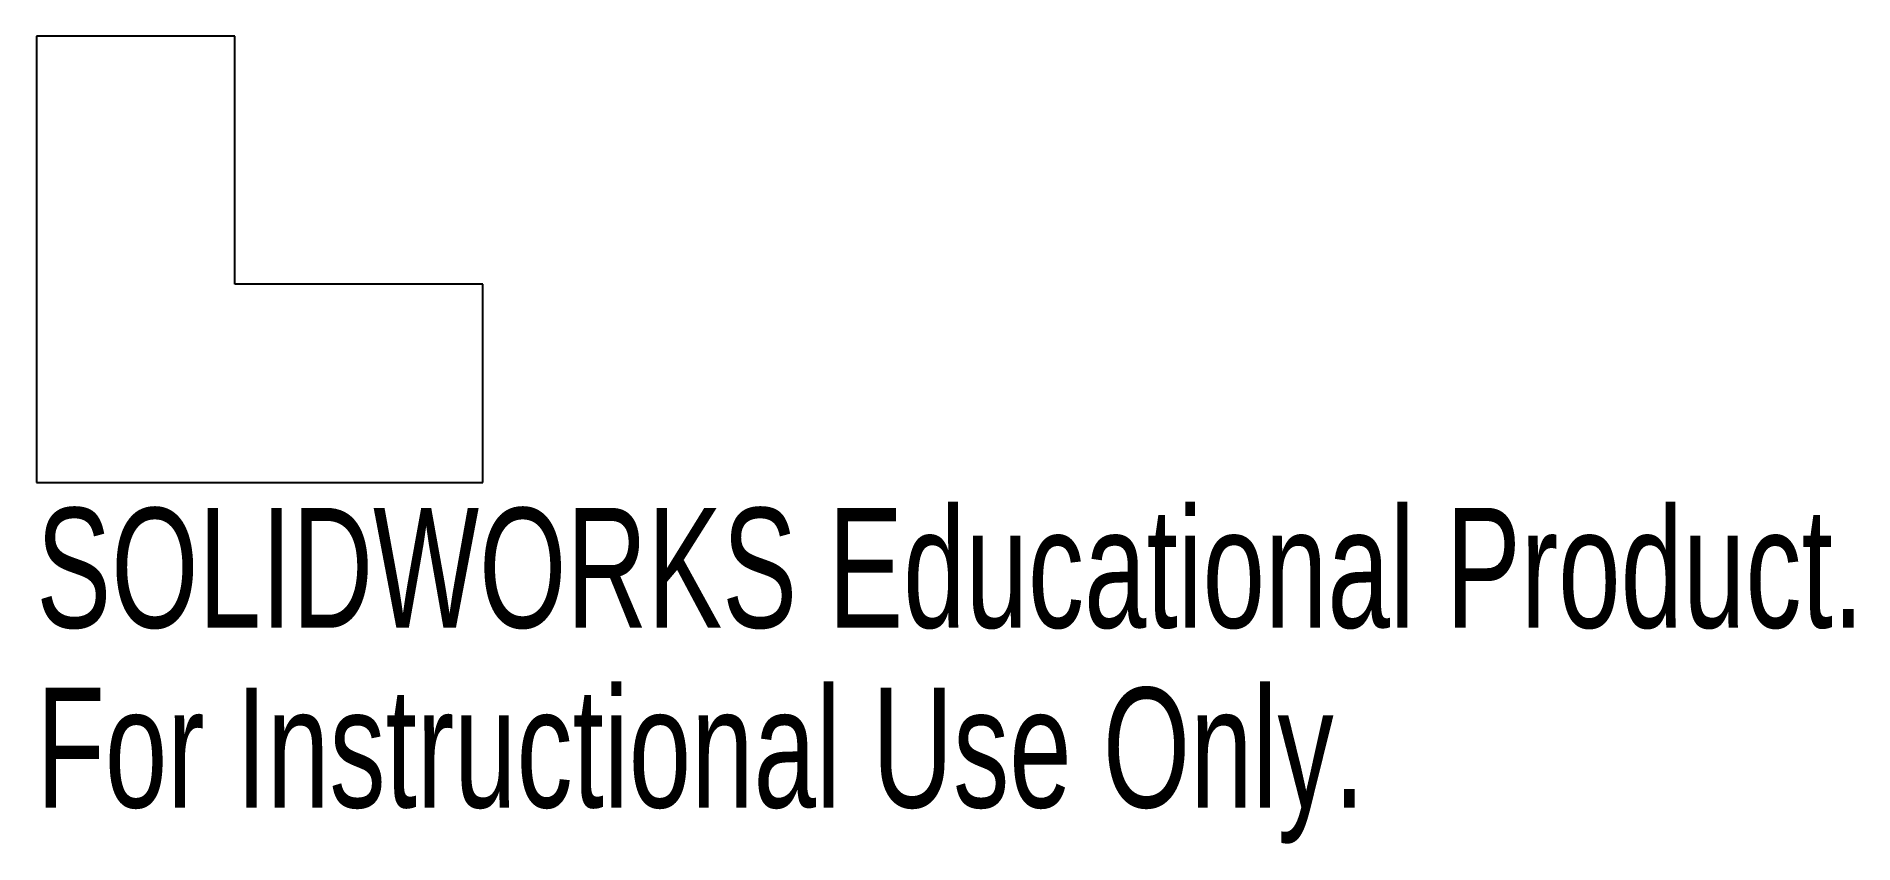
# Model space of a CAD drawing. Header units: millimetres. Extents: x 0 to 73.3, y -14.6 to 18.
import ezdxf

# ---------------------------------------------------------------- set-up
doc = ezdxf.new("R2010")
doc.units = ezdxf.units.MM
doc.styles.add('SLDTEXTSTYLE0', font='TXT', dxfattribs={"width": 0.7})

msp = doc.modelspace()

# ---------------------------------------------------------------- linework, layer by layer
at = {"color": 7, "linetype": 'Continuous', "lineweight": 25}
for p, q in [((0, 18), (0, 0)), ((8, 18), (0, 18)), ((8, 8), (8, 18)), ((18, 8), (8, 8)), ((18, 0), (18, 8)), ((0, 0), (18, 0))]:
    msp.add_line(p, q, dxfattribs=at)

# ---------------------------------------------------------------- texts
at = {"color": 7, "linetype": 'Continuous', "char_height": 4.83362, "attachment_point": 1, "style": 'SLDTEXTSTYLE0'}
for s, insert in [('SOLIDWORKS Educational Product.', (0, -1.02)), ('For Instructional Use Only.', (0, -8.27))]:
    msp.add_mtext(s, dxfattribs=dict(at, insert=insert))

doc.saveas('drawing.dxf')
